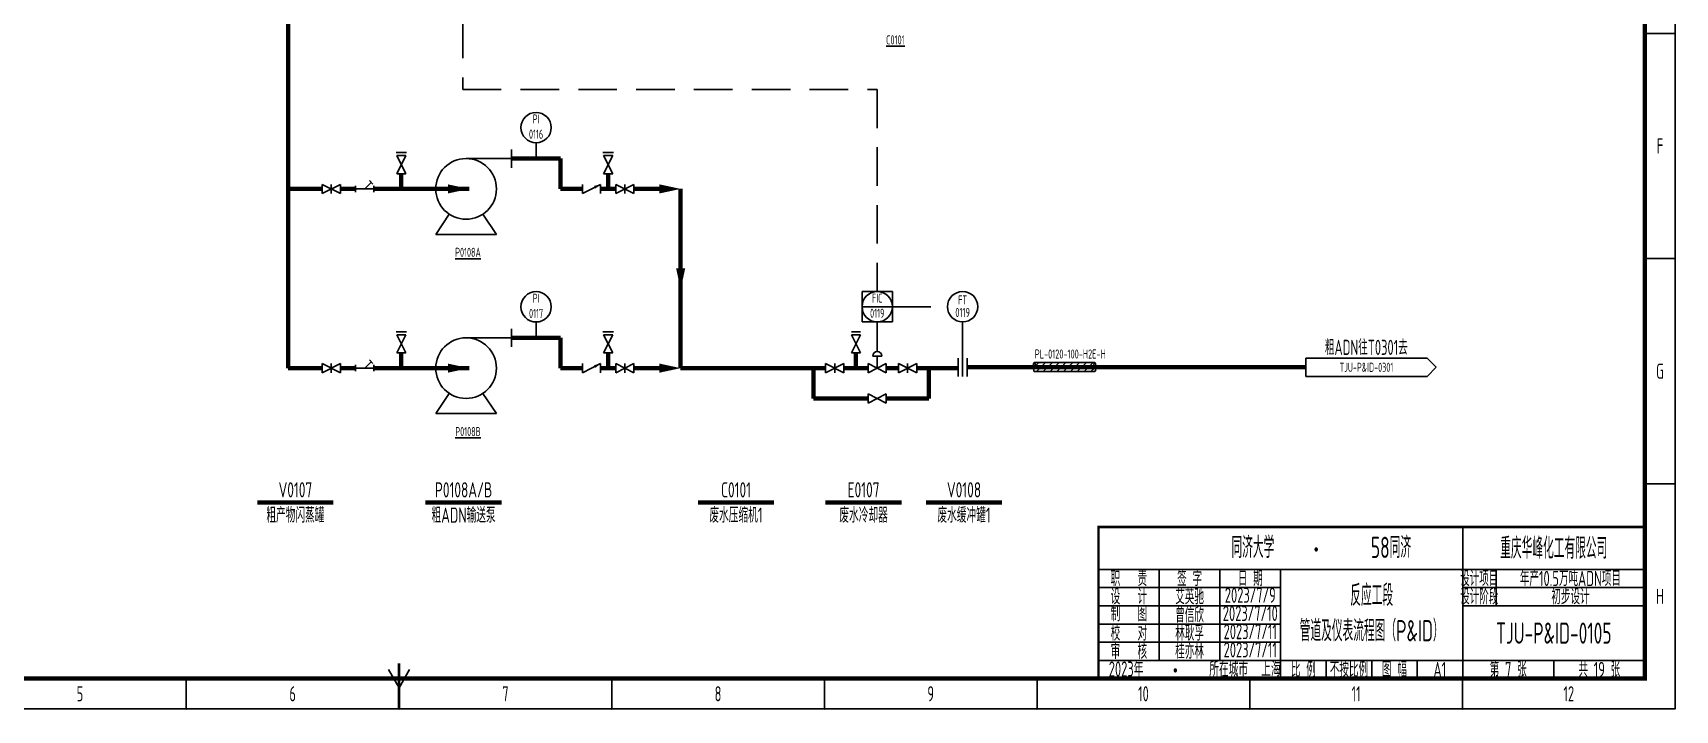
# Model space of a CAD drawing. Header units: millimetres. Extents: x 453 to 7190, y 523 to 4294.
# Drawn here: x 5608 to 6149, y 2905 to 3128 of the extents above; entities that cross this region are included whole.
import ezdxf
from ezdxf.enums import TextEntityAlignment as Align

# ---------------------------------------------------------------- set-up
doc = ezdxf.new("R2010")
doc.units = ezdxf.units.MM
doc.linetypes.add('DASHED', pattern=[19.05, 12.7, -6.35])
for name, color, linetype, lineweight in [('01-主物流线-粗实线', 134, 'Continuous', 80), ('01-文本 @ 1', 7, 'Continuous', 25), ('03-设备外轮廓线-细实线', 7, 'Continuous', 25), ('05-图框与标题栏', 7, 'Continuous', 25), ('08-进出物流标志', 7, 'Continuous', 25), ('09-文本', 7, 'Continuous', 25), ('1-主要物流线', 134, 'Continuous', 80), ('10-阀门', 102, 'Continuous', 25), ('11-文本', 7, 'Continuous', 25), ('11-管道组合号', 50, 'Continuous', 15), ('12-仪表', 190, 'Continuous', 25), ('12-设备位号线', 7, 'Continuous', 80), ('13-电动气动信号线', 226, 'DASHED', 25), ('14-箭头', 7, 'Continuous', 25), ('15-仪表', 190, 'Continuous', 25), ('15-文本', 7, 'Continuous', 15), ('15-文本 @ 1', 7, 'Continuous', 15), ('16-阀门与管件', 102, 'Continuous', 25)]:
    doc.layers.add(name, color=color, linetype=linetype, lineweight=lineweight)
doc.layers.add('TITLE', color=7, linetype='Continuous')
doc.styles.add('3-gbcbig', font='gbenor.shx', dxfattribs={"width": 0.7, "height": 3, "bigfont": 'gbcbig.shx'})
doc.styles.add('5-gbcbig', font='gbenor.shx', dxfattribs={"width": 0.7, "height": 5, "bigfont": 'gbcbig.shx'})
doc.styles.add('7-gbcbig', font='gbenor.shx', dxfattribs={"width": 0.7, "height": 7, "bigfont": 'gbcbig.shx'})
doc.styles.add('EQ55', font='gbenor.shx', dxfattribs={"width": 0.75, "height": 5, "bigfont": 'gbcbig.shx'})
doc.styles.get("Standard").update_dxf_attribs({"font": 'arial.ttf'})
doc.styles.add('头号烷家', font='gbenor.shx', dxfattribs={"width": 0.75, "height": 3, "bigfont": 'gbcbig.shx'})
doc.styles.add('工程字', font='gbenor.shx', dxfattribs={"bigfont": 'gbcbig.shx'})

# ---------------------------------------------------------------- blocks, each defined once
blk = doc.blocks.new('就地安装仪表')
at = {"layer": '12-仪表', "ltscale": 0.25}
blk.add_circle((0, -5), 5, dxfattribs=at)
at = {"layer": '15-文本', "style": '工程字', "width": 0.75}
blk.add_attdef('仪表名称', text='', height=3, dxfattribs=at).set_placement((0, -4.29), align=Align.CENTER)
blk.add_attdef('仪表编号', text='', height=3, dxfattribs=at).set_placement((0, -5.39), align=Align.TOP_CENTER)
blk = doc.blocks.new('*U187')
at = {"layer": '10-阀门'}
ref = blk.add_blockref('就地安装仪表', (5913.88, 3042.79), dxfattribs=dict(at, xscale=-1))
ref.add_attrib('仪表名称', 'FT', dxfattribs={"layer": '15-文本 @ 1', "height": 3, "style": '工程字', "width": 0.75}).set_placement((5913.88, 3038.51), align=Align.CENTER)
ref.add_attrib('仪表编号', '0119', dxfattribs={"layer": '15-文本 @ 1', "height": 3, "style": '工程字', "width": 0.75}).set_placement((5913.88, 3037.4), align=Align.TOP_CENTER)
blk = doc.blocks.new('管道组合号')
at = {"layer": '11-管道组合号', "style": '头号烷家', "width": 0.75}
blk.add_attdef('管道组合号', (-4.3, 3.13), '', height=3, dxfattribs=at)

msp = doc.modelspace()

# ---------------------------------------------------------------- linework, layer by layer
at = {"layer": '01-主物流线-粗实线'}
for p, q in [((5691.61, 3076.63), (5691.61, 3211.73)), ((5765.26, 3086.63), (5781.41, 3086.63)), ((5728.91, 3081.63), (5728.91, 3076.63)), ((5797.07, 3076.63), (5797.07, 3081.63)), ((5702.86, 3076.63), (5691.61, 3076.63)), ((5691.61, 3017.53), (5691.61, 3076.63)), ((5708.86, 3076.63), (5713.86, 3076.63)), ((5719.86, 3076.63), (5724.49, 3076.63)), ((5724.49, 3076.63), (5751.26, 3076.63)), ((5781.41, 3076.63), (5788.57, 3076.63)), ((5794.57, 3076.63), (5799.57, 3076.63)), ((5805.57, 3076.63), (5816.44, 3076.63)), ((5765.26, 3027.53), (5781.41, 3027.53)), ((5728.91, 3022.53), (5728.91, 3017.53)), ((5797.07, 3017.53), (5797.07, 3022.53)), ((5878.74, 3017.53), (5878.74, 3022.53)), ((5702.86, 3017.53), (5691.61, 3017.53)), ((5708.86, 3017.53), (5713.86, 3017.53)), ((5719.86, 3017.53), (5724.49, 3017.53)), ((5724.49, 3017.53), (5751.26, 3017.53)), ((5781.41, 3017.53), (5788.57, 3017.53)), ((5794.57, 3017.53), (5799.57, 3017.53)), ((5805.57, 3017.53), (5816.44, 3017.53)), ((5820.97, 3017.53), (5868.74, 3017.53)), ((5864.74, 3007.53), (5864.74, 3017.53)), ((5874.74, 3017.53), (5882.74, 3017.53)), ((5888.74, 3017.53), (5892.74, 3017.53)), ((5898.74, 3017.53), (5902.74, 3017.53)), ((5898.74, 3017.53), (5912.31, 3017.53)), ((5902.74, 3017.53), (5902.74, 3007.53)), ((5915.38, 3017.81), (6026.95, 3017.81)), ((5882.74, 3007.53), (5864.74, 3007.53)), ((5902.74, 3007.53), (5888.74, 3007.53))]:
    msp.add_line(p, q, dxfattribs=at)
at = {"layer": '03-设备外轮廓线-细实线'}
for p, q in [((5750.26, 3086.63), (5765.26, 3086.63)), ((5765.26, 3083.63), (5765.26, 3089.63)), ((5740.26, 3061.63), (5744.71, 3068.31)), ((5755.81, 3068.31), (5760.26, 3061.63)), ((5760.26, 3061.63), (5740.26, 3061.63)), ((5765.26, 3024.53), (5765.26, 3030.53)), ((5750.26, 3027.53), (5765.26, 3027.53)), ((5740.26, 3002.53), (5744.71, 3009.21)), ((5755.81, 3009.21), (5760.26, 3002.53)), ((5760.26, 3002.53), (5740.26, 3002.53))]:
    msp.add_line(p, q, dxfattribs=at)
for centre in [(5750.26, 3076.63), (5750.26, 3017.53)]:
    msp.add_circle(centre, 10, dxfattribs=at)
at = {"layer": '05-图框与标题栏'}
for p, q in [((6148.67, 3127.91), (6138.67, 3127.91)), ((6148.67, 3053.66), (6138.67, 3053.66)), ((6148.67, 2979.41), (6138.67, 2979.41)), ((6078.67, 2965.16), (6078.67, 2915.16)), ((5958.67, 2951.16), (6138.67, 2951.16)), ((5978.67, 2951.16), (5978.67, 2921.16)), ((5998.67, 2951.16), (5998.67, 2921.16)), ((6018.67, 2951.16), (6018.67, 2915.16)), ((6089.67, 2951.16), (6089.67, 2939.16)), ((5958.67, 2945.16), (6018.67, 2945.16)), ((6078.67, 2945.16), (6138.67, 2945.16)), ((5958.67, 2939.16), (6018.67, 2939.16)), ((6078.67, 2939.16), (6138.67, 2939.16)), ((5958.67, 2933.16), (6018.67, 2933.16)), ((5958.67, 2927.16), (6018.67, 2927.16)), ((5728.17, 2912.16), (5724.7, 2918.16)), ((5728.17, 2912.16), (5731.63, 2918.16)), ((5958.67, 2921.16), (6138.67, 2921.16)), ((6033.67, 2921.16), (6033.67, 2915.16)), ((6048.67, 2921.16), (6048.67, 2915.16)), ((6063.67, 2921.16), (6063.67, 2915.16)), ((6108.67, 2921.16), (6108.67, 2915.16)), ((5658.08, 2905.16), (5658.08, 2915.16)), ((5798.25, 2905.16), (5798.25, 2915.16)), ((5868.33, 2905.16), (5868.33, 2915.16)), ((5938.42, 2905.16), (5938.42, 2915.16)), ((6008.5, 2905.16), (6008.5, 2915.16)), ((6078.58, 2905.16), (6078.58, 2915.16))]:
    msp.add_line(p, q, dxfattribs=at)
at = {"layer": '05-图框与标题栏', "const_width": 1.4}
msp.add_lwpolyline([(5332.67, 3489.16), (5332.67, 2915.16), (6138.67, 2915.16), (6138.67, 3489.16)], close=True, dxfattribs=at)
at = {"layer": '05-图框与标题栏', "const_width": 0.8}
for points in [[(6138.67, 2965.16), (5958.67, 2965.16), (5958.67, 2915.16)], [(5728.17, 2905.16), (5728.17, 2920.16)]]:
    msp.add_lwpolyline(points, dxfattribs=at)
at = {"layer": '05-图框与标题栏'}
for p in [(6148.67, 3127.91), (6148.67, 3053.66), (6148.67, 2979.41), (5658.08, 2905.16), (5728.17, 2905.16), (5798.25, 2905.16), (5868.33, 2905.16), (5938.42, 2905.16), (6008.5, 2905.16), (6078.58, 2905.16)]:
    msp.add_point(p, dxfattribs=at)
at = {"layer": '08-进出物流标志'}
for p, q in [((6026.95, 3020.81), (6066.95, 3020.81)), ((6026.95, 3020.81), (6026.95, 3014.81)), ((6069.95, 3017.81), (6066.95, 3020.81)), ((6026.95, 3014.81), (6066.95, 3014.81)), ((6069.95, 3017.81), (6066.95, 3014.81))]:
    msp.add_line(p, q, dxfattribs=at)
at = {"layer": '1-主要物流线'}
for p, q in [((5781.41, 3086.63), (5781.41, 3076.63)), ((5820.97, 3076.63), (5820.97, 3017.53)), ((5781.41, 3027.53), (5781.41, 3017.53))]:
    msp.add_line(p, q, dxfattribs=at)
at = {"layer": '11-文本'}
for p, q in [((5937.47, 3019.38), (5957.47, 3019.38)), ((5957.47, 3016.38), (5937.47, 3016.38)), ((5937.85, 3018.28), (5938.95, 3019.38)), ((5938.19, 3016.38), (5941.19, 3019.38)), ((5940.44, 3016.38), (5943.44, 3019.38)), ((5942.68, 3016.38), (5945.68, 3019.38)), ((5944.93, 3016.38), (5947.93, 3019.38)), ((5947.17, 3016.38), (5950.17, 3019.38)), ((5949.42, 3016.38), (5952.42, 3019.38)), ((5951.66, 3016.38), (5954.66, 3019.38)), ((5953.91, 3016.38), (5956.91, 3019.38)), ((5956.15, 3016.38), (5957.43, 3017.66))]:
    msp.add_line(p, q, dxfattribs=at)
for centre, radius, start, end in [((5938.61, 3018.4), 1.5, 139.5631, 215.9037), ((5956.38, 3018.54), 1.37, 319.9929, 37.2624)]:
    msp.add_arc(centre, radius, start, end, dxfattribs=at)
msp.add_spline([(5937.47, 3019.38), (5937.83, 3018.22), (5937.29, 3017.29), (5937.47, 3016.38)], degree=3, dxfattribs=at)
msp.add_open_spline([(5957.47, 3019.38), (5957.12, 3018.9), (5956.95, 3017.98), (5957.93, 3017.26), (5957.64, 3016.55), (5957.47, 3016.38)], degree=3, knots=[0, 0, 0, 0, 1.367527, 2.619727, 3.553416, 3.553416, 3.553416, 3.553416], dxfattribs=at)
at = {"layer": '12-仪表'}
for p, q in [((5885.74, 3032.79), (5885.74, 3023.03)), ((5913.88, 3014.81), (5913.88, 3032.79)), ((5912.38, 3014.81), (5912.38, 3020.81)), ((5915.38, 3014.81), (5915.38, 3020.81))]:
    msp.add_line(p, q, dxfattribs=at)
at = {"layer": '12-设备位号线'}
for p, q in [((5706.52, 2973.26), (5681.52, 2973.26)), ((5761.94, 2973.26), (5736.94, 2973.26)), ((5851.71, 2973.26), (5826.71, 2973.26)), ((5893.74, 2973.26), (5868.74, 2973.26)), ((5926.85, 2973.26), (5901.85, 2973.26))]:
    msp.add_line(p, q, dxfattribs=at)
at = {"layer": '13-电动气动信号线'}
for p, q in [((5749.16, 3227.64), (5749.16, 3109.39)), ((5749.16, 3109.39), (5885.74, 3109.39)), ((5885.74, 3109.39), (5885.74, 3042.79)), ((5890.74, 3037.79), (5908.88, 3037.79))]:
    msp.add_line(p, q, dxfattribs=at)
at = {"layer": '14-箭头'}
for points in [[(5751.26, 3076.63, 0, 3, 0), (5744.26, 3076.63, 3, 3, 0)], [(5820.97, 3076.63, 0, 3, 0), (5813.97, 3076.63, 3, 3, 0)], [(5820.97, 3043.46, 0, 3, 0), (5820.97, 3050.46, 3, 3, 0)], [(5751.26, 3017.53, 0, 3, 0), (5744.26, 3017.53, 3, 3, 0)], [(5820.97, 3017.53, 0, 3, 0), (5813.97, 3017.53, 3, 3, 0)]]:
    msp.add_lwpolyline(points, format="xyseb", dxfattribs=at)
at = {"layer": '15-仪表'}
for p, q in [((5773.33, 3091.85), (5773.33, 3086.63)), ((5880.74, 3037.79), (5880.74, 3042.79)), ((5880.74, 3042.79), (5890.74, 3042.79)), ((5890.74, 3042.79), (5890.74, 3032.79)), ((5880.74, 3032.79), (5880.74, 3037.79)), ((5880.74, 3037.79), (5890.74, 3037.79)), ((5773.33, 3032.75), (5773.33, 3027.53)), ((5890.74, 3032.79), (5880.74, 3032.79))]:
    msp.add_line(p, q, dxfattribs=at)
for centre in [(5773.33, 3096.85), (5773.33, 3037.75), (5885.74, 3037.79)]:
    msp.add_circle(centre, 5, dxfattribs=at)
at = {"layer": '16-阀门与管件'}
for p, q in [((5730.67, 3088.63), (5727.2, 3088.63)), ((5730.41, 3081.63), (5727.41, 3087.63)), ((5727.41, 3087.63), (5730.41, 3087.63)), ((5730.41, 3087.63), (5727.41, 3081.63)), ((5798.83, 3088.63), (5795.37, 3088.63)), ((5795.57, 3081.63), (5798.57, 3087.63)), ((5798.57, 3087.63), (5795.57, 3087.63)), ((5795.57, 3087.63), (5798.57, 3081.63)), ((5718.39, 3079.35), (5719.58, 3078.16)), ((5727.41, 3081.63), (5730.41, 3081.63)), ((5798.57, 3081.63), (5795.57, 3081.63)), ((5708.86, 3078.13), (5702.86, 3075.13)), ((5702.86, 3075.13), (5702.86, 3078.13)), ((5702.86, 3078.13), (5708.86, 3075.13)), ((5705.86, 3078.13), (5705.86, 3075.13)), ((5708.86, 3075.13), (5708.86, 3078.13)), ((5713.86, 3077.68), (5713.86, 3075.58)), ((5719.86, 3076.63), (5713.86, 3076.63)), ((5716.86, 3076.63), (5718.98, 3078.76)), ((5719.86, 3077.68), (5719.86, 3075.58)), ((5788.57, 3075.13), (5788.57, 3078.13)), ((5788.57, 3075.13), (5794.57, 3078.13)), ((5794.57, 3078.13), (5794.57, 3075.13)), ((5799.57, 3078.13), (5805.57, 3075.13)), ((5805.57, 3078.13), (5799.57, 3075.13)), ((5799.57, 3078.13), (5799.57, 3075.13)), ((5802.57, 3075.13), (5802.57, 3078.13)), ((5805.57, 3075.13), (5805.57, 3078.13)), ((5730.67, 3029.53), (5727.2, 3029.53)), ((5730.41, 3022.53), (5727.41, 3028.53)), ((5727.41, 3028.53), (5730.41, 3028.53)), ((5730.41, 3028.53), (5727.41, 3022.53)), ((5798.83, 3029.53), (5795.37, 3029.53)), ((5795.57, 3022.53), (5798.57, 3028.53)), ((5798.57, 3028.53), (5795.57, 3028.53)), ((5795.57, 3028.53), (5798.57, 3022.53)), ((5880.24, 3029.53), (5877.24, 3029.53)), ((5880.24, 3028.53), (5877.24, 3028.53)), ((5877.24, 3028.53), (5880.24, 3022.53)), ((5877.24, 3022.53), (5880.24, 3028.53)), ((5718.39, 3020.25), (5719.58, 3019.06)), ((5727.41, 3022.53), (5730.41, 3022.53)), ((5798.57, 3022.53), (5795.57, 3022.53)), ((5877.24, 3022.53), (5880.24, 3022.53)), ((5884.24, 3021.53), (5887.24, 3021.53)), ((5885.74, 3017.53), (5885.74, 3021.53)), ((5708.86, 3019.03), (5702.86, 3016.03)), ((5702.86, 3016.03), (5702.86, 3019.03)), ((5702.86, 3019.03), (5708.86, 3016.03)), ((5705.86, 3019.03), (5705.86, 3016.03)), ((5708.86, 3016.03), (5708.86, 3019.03)), ((5713.86, 3018.58), (5713.86, 3016.48)), ((5719.86, 3017.53), (5713.86, 3017.53)), ((5716.86, 3017.53), (5718.98, 3019.65)), ((5719.86, 3018.58), (5719.86, 3016.48)), ((5788.57, 3016.03), (5788.57, 3019.03)), ((5788.57, 3016.03), (5794.57, 3019.03)), ((5794.57, 3019.03), (5794.57, 3016.03)), ((5799.57, 3019.03), (5805.57, 3016.03)), ((5805.57, 3019.03), (5799.57, 3016.03)), ((5799.57, 3019.03), (5799.57, 3016.03)), ((5802.57, 3016.03), (5802.57, 3019.03)), ((5805.57, 3016.03), (5805.57, 3019.03)), ((5868.74, 3016.03), (5868.74, 3019.03)), ((5868.74, 3016.03), (5874.74, 3019.03)), ((5874.74, 3016.03), (5868.74, 3019.03)), ((5871.74, 3019.03), (5871.74, 3016.03)), ((5874.74, 3019.03), (5874.74, 3016.03)), ((5882.74, 3016.03), (5882.74, 3019.03)), ((5882.74, 3016.03), (5888.74, 3019.03)), ((5888.74, 3016.03), (5882.74, 3019.03)), ((5888.74, 3019.03), (5888.74, 3016.03)), ((5892.74, 3016.03), (5892.74, 3019.03)), ((5892.74, 3016.03), (5898.74, 3019.03)), ((5898.74, 3016.03), (5892.74, 3019.03)), ((5895.74, 3019.03), (5895.74, 3016.03)), ((5898.74, 3019.03), (5898.74, 3016.03)), ((5882.74, 3006.03), (5882.74, 3009.03)), ((5882.74, 3006.03), (5888.74, 3009.03)), ((5888.74, 3006.03), (5882.74, 3009.03)), ((5888.74, 3009.03), (5888.74, 3006.03))]:
    msp.add_line(p, q, dxfattribs=at)
at = {"layer": '16-阀门与管件', "color": 3}
for points in [[(5792.67, 3077.18, 1, 0, 0), (5794.57, 3078.13, 0, 0, 0)], [(5792.67, 3018.08, 1, 0, 0), (5794.57, 3019.03, 0, 0, 0)]]:
    msp.add_lwpolyline(points, format="xyseb", dxfattribs=at)
at = {"layer": '16-阀门与管件'}
msp.add_arc((5885.74, 3021.53), 1.5, 0, 180, dxfattribs=at)
at = {"layer": 'TITLE'}
for p, q in [((6148.67, 3499.16), (6148.67, 2905.16)), ((6148.67, 2905.16), (5307.67, 2905.16))]:
    msp.add_line(p, q, dxfattribs=at)
msp.add_lwpolyline([(5307.67, 3499.16), (6148.67, 3499.16), (6148.67, 2905.16), (5307.67, 2905.16)], close=True, dxfattribs=at)

# ---------------------------------------------------------------- block references
at = {"layer": '01-主物流线-粗实线'}
msp.add_blockref('*U187', (0, 0), dxfattribs=at)
at = {"layer": '11-管道组合号'}
msp.add_blockref('管道组合号', (5941.95, 3017.56), dxfattribs=at).add_auto_attribs({'管道组合号': 'PL-0120-100-H2E-H'})

# ---------------------------------------------------------------- texts
at = {"char_height": 3, "attachment_point": 5, "style": '3-gbcbig'}
for s, heights, insert in [('{\\LP0108A}', [12.21], (5750.89, 3055.72)), ('{\\LP0108B}', [12.14], (5750.89, 2996.61))]:
    msp.add_mtext_dynamic_manual_height_columns(s, width=12.7249, gutter_width=35, heights=heights, dxfattribs=dict(at, insert=insert))
at = {"layer": '01-文本 @ 1', "insert": (5891.73, 3125.77), "char_height": 3, "attachment_point": 5, "style": 'EQ55'}
msp.add_mtext_dynamic_manual_height_columns('{\\LC0101}', width=28.0799, gutter_width=25, heights=[2.5], dxfattribs=at)
at = {"layer": '05-图框与标题栏', "attachment_point": 5}
for s, width, heights, insert, char_height, style in [('F', 10, [0], (6143.67, 3090.78), 5, '5-gbcbig'), ('G', 10, [0], (6143.67, 3016.53), 5, '5-gbcbig'), ('重庆华峰化工有限公司', 60, [0], (6108.67, 2958.16), 7, '7-gbcbig'), ('职   责', 20, [0], (5968.67, 2948.16), 5, '5-gbcbig'), ('签 字', 20, [0], (5988.67, 2948.16), 5, '5-gbcbig'), ('日 期', 20, [0], (6008.67, 2948.16), 5, '5-gbcbig'), ('设计项目', 15, [0], (6084.11, 2948.16), 5, '5-gbcbig'), ('设   计', 20, [0], (5968.67, 2942.16), 5, '5-gbcbig'), ('艾英驰', 20, [0], (5988.67, 2942.16), 5, '5-gbcbig'), ('2023/7/9', 20, [0], (6008.67, 2942.66), 5, '5-gbcbig'), ('设计阶段', 15, [0], (6084.11, 2942.16), 5, '5-gbcbig'), ('H', 10, [0], (6143.67, 2942.28), 5, '5-gbcbig'), ('制   图', 20, [0], (5968.67, 2936.52), 5, '5-gbcbig'), ('曾信欣', 20, [0], (5988.67, 2936.16), 5, '5-gbcbig'), ('2023/7/10', 20, [0], (6008.67, 2936.66), 5, '5-gbcbig'), ('校   对', 20, [0], (5968.67, 2930.16), 5, '5-gbcbig'), ('林耿孚', 20, [0], (5988.67, 2930.16), 5, '5-gbcbig'), ('2023/7/11', 20, [0], (6008.67, 2930.66), 5, '5-gbcbig'), ('TJU-P&ID-0105', 60, [12.52], (6108.67, 2930.16), 7, '7-gbcbig'), ('审   核', 20, [0], (5968.67, 2924.16), 5, '5-gbcbig'), ('桂亦林', 20, [0], (5988.67, 2924.16), 5, '5-gbcbig'), ('2023/7/11', 20, [0], (6008.67, 2924.66), 5, '5-gbcbig'), ('比 例', 15, [0], (6026.17, 2918.16), 5, '5-gbcbig'), ('不按比例', 15, [0], (6041.17, 2918.16), 5, '5-gbcbig'), ('图 幅', 15, [0], (6056.17, 2918.16), 5, '5-gbcbig'), ('A1', 14.9167, [0], (6071.12, 2918.16), 5, '5-gbcbig'), ('第 7 张', 30, [0], (6093.67, 2918.16), 5, '5-gbcbig'), ('共 19 张', 30, [0], (6123.67, 2918.16), 5, '5-gbcbig'), ('5', 70.0833, [0], (5623.04, 2910.16), 5, '5-gbcbig'), ('6', 70.0833, [0], (5693.12, 2910.16), 5, '5-gbcbig'), ('7', 70.0833, [0], (5763.21, 2910.16), 5, '5-gbcbig'), ('8', 70.0833, [0], (5833.29, 2910.16), 5, '5-gbcbig'), ('9', 70.0833, [0], (5903.37, 2910.16), 5, '5-gbcbig'), ('10', 70.0833, [0], (5973.46, 2910.16), 5, '5-gbcbig'), ('11', 70.0833, [0], (6043.54, 2910.16), 5, '5-gbcbig'), ('12', 70.0833, [0], (6113.62, 2910.16), 5, '5-gbcbig')]:
    msp.add_mtext_dynamic_manual_height_columns(s, width=width, gutter_width=25, heights=heights, dxfattribs=dict(at, insert=insert, char_height=char_height, style=style))
at = {"layer": '05-图框与标题栏'}
for s, insert, char_height, width, attachment_point, style in [('\\pi5.78018;同济大学             ', (5996.69, 2958.43), 7, 32.2593, 4, '7-gbcbig'), ('58同济          ', (6055.03, 2958.43), 7, 32.2593, 5, '7-gbcbig'), (' 2023{\\W0.8;年          所在城市  上海}', (5960.14, 2918.31), 5, 67.5295, 4, '5-gbcbig'), ('{\\fFangSong|b0|i0|c134|p49;\\W0.8;·}', (5981.24, 2920.29), 5, 18.9039, 1, '5-gbcbig')]:
    msp.add_mtext(s, dxfattribs=dict(at, insert=insert, char_height=char_height, width=width, attachment_point=attachment_point, style=style))
at = {"layer": '05-图框与标题栏', "insert": (6027.66, 2960.16), "char_height": 5, "width": 31.5065, "attachment_point": 1}
msp.add_mtext('{\\fFangSong|b0|i0|c134|p49;\\W0.8;·}', dxfattribs=at)
at = {"layer": '09-文本'}
for s, width, gutter_width, insert, char_height, attachment_point, style in [('粗ADN往T0301去', 40, 12.5, (6060.55, 3024.38), 5, 6, '5-gbcbig'), ('TJU-P&ID-0301', 40, 12.5, (6046.95, 3017.81), 3, 5, '3-gbcbig'), ('{\\W0.75;V0107}\\P{\\A1;\\W0.75;粗产物闪蒸罐}', 59.0038, 12.5, (5694.02, 2973.23), 5, 5, '5-gbcbig'), ('{\\W0.75;P0108A/B}\\P{\\A1;\\W0.75;粗ADN输送泵}', 59.0038, 12.5, (5749.44, 2973.23), 5, 5, '5-gbcbig'), ('{\\W0.75;C0101}\\P{\\A1;\\W0.75;废水压缩机1}', 59.0038, 12.5, (5839.21, 2973.23), 5, 5, '5-gbcbig'), ('{\\W0.75;E0107}\\P{\\A1;\\W0.75;废水冷却器}', 59.0038, 12.5, (5881.24, 2973.23), 5, 5, '5-gbcbig'), ('{\\W0.75;V0108\\P\\A1;废水缓冲罐1}', 59.0038, 12.5, (5914.35, 2973.23), 5, 5, '5-gbcbig'), ('年产10.5万吨ADN项目', 49.0599, 35, (6114.14, 2948.16), 5, 5, '5-gbcbig'), ('反应工段\\P管道及仪表流程图（P&ID）', 60, 12.5, (6048.67, 2936.72), 7, 5, '7-gbcbig'), ('初步设计', 48.9999, 12.5, (6114.17, 2942.16), 5, 5, '5-gbcbig')]:
    msp.add_mtext_dynamic_manual_height_columns(s, width=width, gutter_width=gutter_width, heights=[0], dxfattribs=dict(at, insert=insert, char_height=char_height, attachment_point=attachment_point, style=style))
at = {"layer": '15-仪表', "ltscale": 10, "char_height": 3, "width": 10, "attachment_point": 5, "style": '3-gbcbig'}
for s, insert in [('{\\C0;PI\\P0116}', (5773.33, 3097.18)), ('{\\C0;PI\\P0117}', (5773.33, 3038.08)), ('{\\C0;FIC\\P0119}', (5885.74, 3038.12))]:
    msp.add_mtext(s, dxfattribs=dict(at, insert=insert))

doc.saveas('drawing.dxf')
